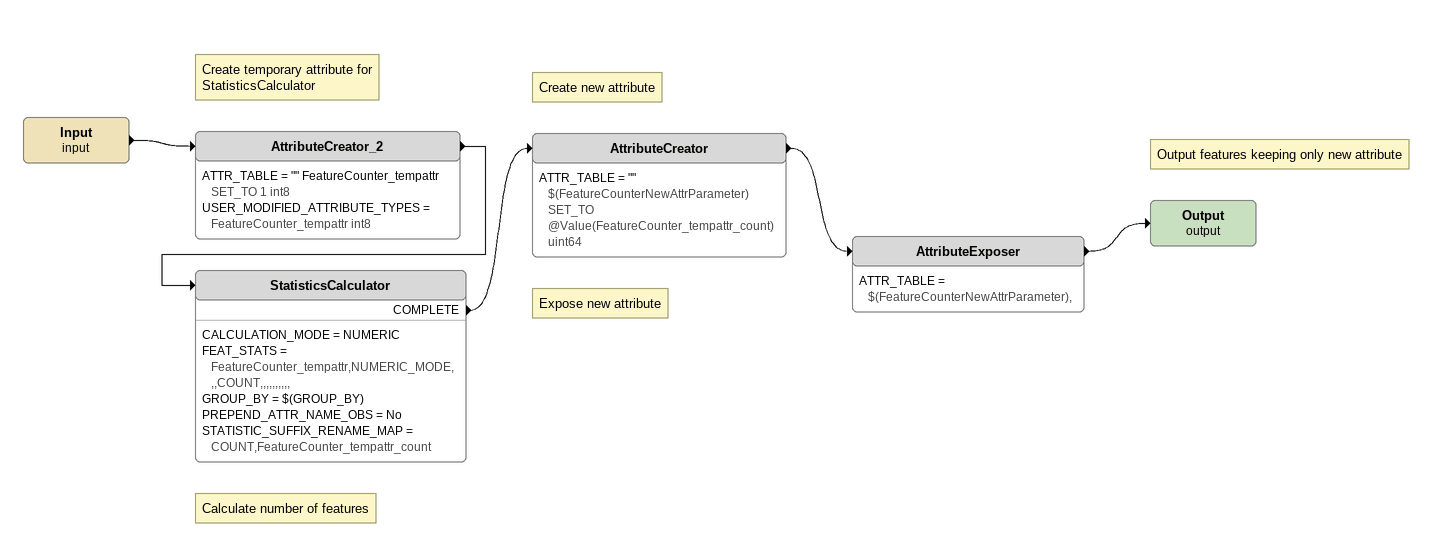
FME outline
Input (input)
    -> AttributeCreator_2
Note: Create temporary attribute for StatisticsCalculator
AttributeCreator_2
    ATTR_TABLE = "" FeatureCounter_tempattr SET_TO 1 int8
    USER_MODIFIED_ATTRIBUTE_TYPES = FeatureCounter_tempattr int8
    -> StatisticsCalculator
Note: Calculate number of features
StatisticsCalculator
    CALCULATION_MODE = NUMERIC
    FEAT_STATS = FeatureCounter_tempattr,NUMERIC_MODE,,,COUNT,,,,,,,,,,
    GROUP_BY = $(GROUP_BY)
    PREPEND_ATTR_NAME_OBS = No
    STATISTIC_SUFFIX_RENAME_MAP = COUNT,FeatureCounter_tempattr_count
    COMPLETE -> AttributeCreator
Note: Create new attribute
AttributeCreator
    ATTR_TABLE = "" $(FeatureCounterNewAttrParameter) SET_TO @Value(FeatureCounter_tempattr_count) uint64
    -> AttributeExposer
Note: Expose new attribute
AttributeExposer
    ATTR_TABLE = $(FeatureCounterNewAttrParameter),
    -> Output (output)
Note: Output features keeping only new attribute
Output (output)
